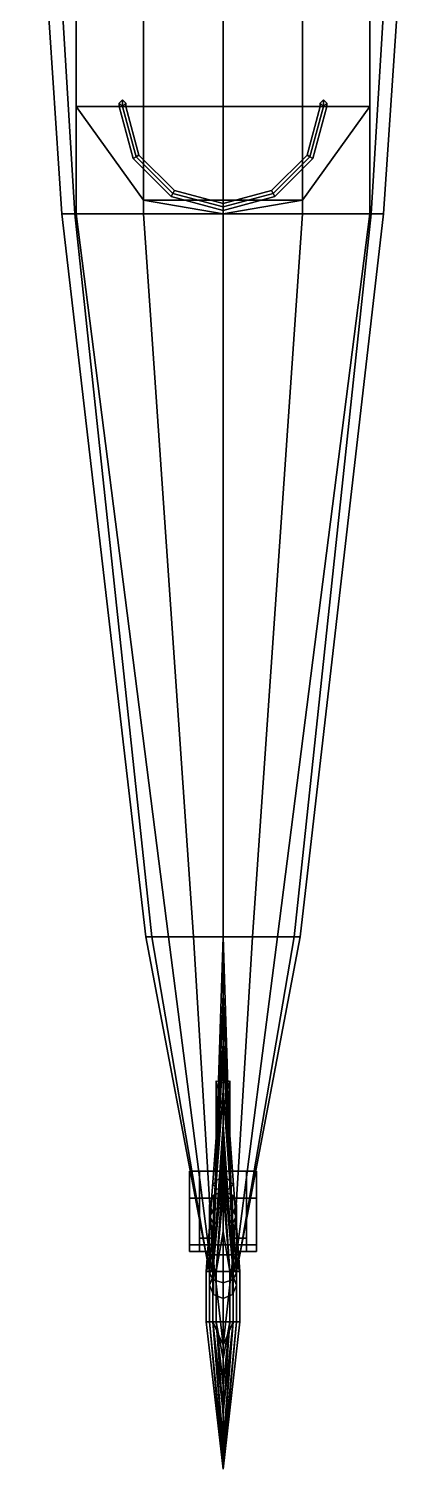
# Model space of a CAD drawing. Extents: x -1.65 to 1.65, y -4.49 to 4.29.
# Drawn here: x -0.58 to 0.58, y -4.49 to -0.188 of the extents above; entities that cross this region are included whole.
import ezdxf

# ---------------------------------------------------------------- set-up
doc = ezdxf.new("R2010")
doc.units = 0
doc.layers.get('0').update_dxf_attribs({"linetype": 'CONTINUOUS'})

msp = doc.modelspace()

# ---------------------------------------------------------------- linework, layer by layer
for points in [[(-0.58, 0.75, -0.02), (-0.5328, 0.75, -0.2573), (-0.4428, -0.74, -0.2073), (-0.481, -0.74, -0.02)], [(-0.5328, 0.75, 0.2373), (-0.58, 0.75, -0.02), (-0.481, -0.74, -0.02), (-0.4428, -0.74, 0.1773)], [(-0.5328, 0.75, -0.2573), (-0.4384, 0.75, -0.4584), (-0.4384, -0.74, -0.4084), (-0.4428, -0.74, -0.2073)], [(-0.4384, 0.75, 0.4384), (-0.5328, 0.75, 0.2373), (-0.4428, -0.74, 0.1773), (-0.4384, -0.74, 0.3784)], [(-0.4384, 0.75, -0.4584), (-0.2373, 0.75, -0.5928), (-0.2373, -0.74, -0.5428), (-0.4384, -0.74, -0.4084)], [(-0.2373, 0.75, -0.5928), (0, 0.75, -0.64), (0, -0.74, -0.59), (-0.2373, -0.74, -0.5428)], [(0, 0.75, -0.64), (0.2373, 0.75, -0.5928), (0.2373, -0.74, -0.5428), (0, -0.74, -0.59)], [(0.2373, 0.75, -0.5928), (0.4384, 0.75, -0.4584), (0.4384, -0.74, -0.4084), (0.2373, -0.74, -0.5428)], [(0.4384, 0.75, -0.4584), (0.5328, 0.75, -0.2573), (0.4428, -0.74, -0.2073), (0.4384, -0.74, -0.4084)], [(0.5328, 0.75, 0.2373), (0.4384, 0.75, 0.4384), (0.4384, -0.74, 0.3784), (0.4428, -0.74, 0.1773)], [(0.5328, 0.75, -0.2573), (0.58, 0.75, -0.02), (0.4795, -0.74, -0.02), (0.4428, -0.74, -0.2073)], [(0.58, 0.75, -0.02), (0.5328, 0.75, 0.2373), (0.4428, -0.74, 0.1773), (0.4795, -0.74, -0.02)], [(0.4384, -0.42, 0.3913), (0.4384, -0.1, 0.4042), (-0.4384, -0.1, 0.4042), (-0.4384, -0.42, 0.3913)], [(-0.2373, -0.7, 0.5144), (-0.4384, -0.42, 0.3913), (-0.4384, -0.74, 0.3784), (-0.2373, -0.74, 0.5128)], [(0.2373, -0.7, 0.5144), (0.4384, -0.42, 0.3913), (-0.4384, -0.42, 0.3913), (-0.2373, -0.7, 0.5144)], [(-0.31, -0.42, 0.52), (-0.3, -0.42, 0.53), (-0.3, -0.4, 0.53), (-0.31, -0.41, 0.52)], [(-0.3, -0.4, 0.39), (-0.31, -0.41, 0.39), (-0.31, -0.41, 0.52), (-0.3, -0.4, 0.53)], [(-0.3, -0.42, 0.51), (-0.31, -0.42, 0.52), (-0.31, -0.41, 0.52), (-0.3, -0.42, 0.51)], [(-0.31, -0.41, 0.39), (-0.3, -0.42, 0.39), (-0.3, -0.42, 0.51), (-0.31, -0.41, 0.52)], [(-0.2685, -0.575, 0.52), (-0.2598, -0.57, 0.53), (-0.3, -0.42, 0.53), (-0.31, -0.42, 0.52)], [(-0.2598, -0.57, 0.51), (-0.2685, -0.575, 0.52), (-0.31, -0.42, 0.52), (-0.3, -0.42, 0.51)], [(-0.3, -0.42, 0.53), (-0.29, -0.42, 0.52), (-0.29, -0.41, 0.52), (-0.3, -0.4, 0.53)], [(-0.29, -0.41, 0.39), (-0.3, -0.4, 0.39), (-0.3, -0.4, 0.53), (-0.29, -0.41, 0.52)], [(-0.29, -0.42, 0.52), (-0.3, -0.42, 0.51), (-0.3, -0.42, 0.51), (-0.29, -0.41, 0.52)], [(-0.3, -0.42, 0.39), (-0.29, -0.41, 0.39), (-0.29, -0.41, 0.52), (-0.3, -0.42, 0.51)], [(-0.2598, -0.57, 0.53), (-0.2511, -0.565, 0.52), (-0.29, -0.42, 0.52), (-0.3, -0.42, 0.53)], [(-0.2511, -0.565, 0.52), (-0.2598, -0.57, 0.51), (-0.3, -0.42, 0.51), (-0.29, -0.42, 0.52)], [(0.4384, -0.42, 0.3913), (0.2373, -0.7, 0.5144), (0.2373, -0.74, 0.5128), (0.4384, -0.74, 0.3784)], [(0.3, -0.42, 0.53), (0.29, -0.42, 0.52), (0.2511, -0.565, 0.52), (0.2598, -0.57, 0.53)], [(0.29, -0.42, 0.52), (0.3, -0.42, 0.51), (0.2598, -0.57, 0.51), (0.2511, -0.565, 0.52)], [(0.31, -0.42, 0.52), (0.3, -0.42, 0.53), (0.2598, -0.57, 0.53), (0.2685, -0.575, 0.52)], [(0.3, -0.42, 0.51), (0.31, -0.42, 0.52), (0.2685, -0.575, 0.52), (0.2598, -0.57, 0.51)], [(0.29, -0.42, 0.52), (0.3, -0.42, 0.53), (0.3, -0.4, 0.53), (0.29, -0.41, 0.52)], [(0.3, -0.4, 0.39), (0.29, -0.41, 0.39), (0.29, -0.41, 0.52), (0.3, -0.4, 0.53)], [(0.3, -0.42, 0.51), (0.29, -0.42, 0.52), (0.29, -0.41, 0.52), (0.3, -0.42, 0.51)], [(0.29, -0.41, 0.39), (0.3, -0.42, 0.39), (0.3, -0.42, 0.51), (0.29, -0.41, 0.52)], [(0.3, -0.42, 0.53), (0.31, -0.42, 0.52), (0.31, -0.41, 0.52), (0.3, -0.4, 0.53)], [(0.31, -0.41, 0.39), (0.3, -0.4, 0.39), (0.3, -0.4, 0.53), (0.31, -0.41, 0.52)], [(0.31, -0.42, 0.52), (0.3, -0.42, 0.51), (0.3, -0.42, 0.51), (0.31, -0.41, 0.52)], [(0.3, -0.42, 0.39), (0.31, -0.41, 0.39), (0.31, -0.41, 0.52), (0.3, -0.42, 0.51)], [(-0.155, -0.6885, 0.52), (-0.15, -0.6798, 0.53), (-0.2598, -0.57, 0.53), (-0.2685, -0.575, 0.52)], [(-0.15, -0.6798, 0.51), (-0.155, -0.6885, 0.52), (-0.2685, -0.575, 0.52), (-0.2598, -0.57, 0.51)], [(-0.15, -0.6798, 0.53), (-0.145, -0.6711, 0.52), (-0.2511, -0.565, 0.52), (-0.2598, -0.57, 0.53)], [(-0.145, -0.6711, 0.52), (-0.15, -0.6798, 0.51), (-0.2598, -0.57, 0.51), (-0.2511, -0.565, 0.52)], [(0.2598, -0.57, 0.53), (0.2511, -0.565, 0.52), (0.145, -0.6711, 0.52), (0.15, -0.6798, 0.53)], [(0.2511, -0.565, 0.52), (0.2598, -0.57, 0.51), (0.15, -0.6798, 0.51), (0.145, -0.6711, 0.52)], [(0.2685, -0.575, 0.52), (0.2598, -0.57, 0.53), (0.15, -0.6798, 0.53), (0.155, -0.6885, 0.52)], [(0.2598, -0.57, 0.51), (0.2685, -0.575, 0.52), (0.155, -0.6885, 0.52), (0.15, -0.6798, 0.51)], [(0, -0.73, 0.52), (0, -0.72, 0.53), (-0.15, -0.6798, 0.53), (-0.155, -0.6885, 0.52)], [(0, -0.72, 0.51), (0, -0.73, 0.52), (-0.155, -0.6885, 0.52), (-0.15, -0.6798, 0.51)], [(0, -0.72, 0.53), (0, -0.71, 0.52), (-0.145, -0.6711, 0.52), (-0.15, -0.6798, 0.53)], [(0, -0.71, 0.52), (0, -0.72, 0.51), (-0.15, -0.6798, 0.51), (-0.145, -0.6711, 0.52)], [(0.15, -0.6798, 0.53), (0.145, -0.6711, 0.52), (0, -0.71, 0.52), (0, -0.72, 0.53)], [(0.145, -0.6711, 0.52), (0.15, -0.6798, 0.51), (0, -0.72, 0.51), (0, -0.71, 0.52)], [(0.155, -0.6885, 0.52), (0.15, -0.6798, 0.53), (0, -0.72, 0.53), (0, -0.73, 0.52)], [(0.15, -0.6798, 0.51), (0.155, -0.6885, 0.52), (0, -0.73, 0.52), (0, -0.72, 0.51)], [(0, -0.74, 0.56), (-0.2373, -0.7, 0.5144), (-0.2373, -0.74, 0.5128), (0, -0.74, 0.56)], [(0, -0.74, 0.56), (0.2373, -0.7, 0.5144), (-0.2373, -0.7, 0.5144), (0, -0.74, 0.56)], [(0.2373, -0.7, 0.5144), (0, -0.74, 0.56), (0, -0.74, 0.56), (0.2373, -0.74, 0.5128)], [(-0.4428, -0.74, 0.1773), (-0.481, -0.74, -0.02), (-0.23, -2.9, -0.02), (-0.2125, -2.9, 0.14)], [(-0.481, -0.74, -0.02), (-0.4428, -0.74, -0.2073), (-0.2125, -2.9, -0.2), (-0.23, -2.9, -0.02)], [(-0.4428, -0.74, -0.2073), (-0.4384, -0.74, -0.4084), (-0.1626, -2.9, -0.3926), (-0.2125, -2.9, -0.2)], [(-0.4384, -0.74, 0.3784), (-0.4428, -0.74, 0.1773), (-0.2125, -2.9, 0.14), (-0.1626, -2.9, 0.3426)], [(-0.4384, -0.74, -0.4084), (-0.2373, -0.74, -0.5428), (-0.088, -2.9, -0.4425), (-0.1626, -2.9, -0.3926)], [(-0.2373, -0.74, 0.5128), (-0.4384, -0.74, 0.3784), (-0.1626, -2.9, 0.3426), (-0.088, -2.9, 0.3925)], [(-0.2373, -0.74, -0.5428), (0, -0.74, -0.59), (0, -2.9, -0.46), (-0.088, -2.9, -0.4425)], [(0, -0.74, 0.56), (-0.2373, -0.74, 0.5128), (-0.088, -2.9, 0.3925), (0, -2.9, 0.41)], [(0, -0.74, -0.59), (0.2373, -0.74, -0.5428), (0.088, -2.9, -0.4425), (0, -2.9, -0.46)], [(0.2373, -0.74, 0.5128), (0, -0.74, 0.56), (0, -2.9, 0.41), (0.088, -2.9, 0.3925)], [(0.2373, -0.74, -0.5428), (0.4384, -0.74, -0.4084), (0.1626, -2.9, -0.3926), (0.088, -2.9, -0.4425)], [(0.4384, -0.74, 0.3784), (0.2373, -0.74, 0.5128), (0.088, -2.9, 0.3925), (0.1626, -2.9, 0.3426)], [(0.4384, -0.74, -0.4084), (0.4428, -0.74, -0.2073), (0.2125, -2.9, -0.2), (0.1626, -2.9, -0.3926)], [(0.4428, -0.74, 0.1773), (0.4384, -0.74, 0.3784), (0.1626, -2.9, 0.3426), (0.2125, -2.9, 0.14)], [(0.4795, -0.74, -0.02), (0.4428, -0.74, 0.1773), (0.2125, -2.9, 0.14), (0.23, -2.9, -0.02)], [(0.4428, -0.74, -0.2073), (0.4795, -0.74, -0.02), (0.23, -2.9, -0.02), (0.2125, -2.9, -0.2)], [(-0.2125, -2.9, 0.14), (-0.23, -2.9, -0.02), (-0.05, -3.85, -0.02), (-0.05, -3.85, 0.1)], [(-0.23, -2.9, -0.02), (-0.2125, -2.9, -0.2), (-0.05, -3.85, -0.19), (-0.05, -3.85, -0.02)], [(-0.1626, -2.9, 0.3426), (-0.2125, -2.9, 0.14), (-0.05, -3.85, 0.1), (-0.04, -3.85, 0.28)], [(-0.2125, -2.9, -0.2), (-0.1626, -2.9, -0.3926), (-0.04, -3.85, -0.31), (-0.05, -3.85, -0.19)], [(-0.088, -2.9, 0.3925), (-0.1626, -2.9, 0.3426), (-0.04, -3.85, 0.28), (-0.03, -3.85, 0.33)], [(-0.1626, -2.9, -0.3926), (-0.088, -2.9, -0.4425), (-0.03, -3.85, -0.37), (-0.04, -3.85, -0.31)], [(0, -2.9, 0.41), (-0.088, -2.9, 0.3925), (-0.03, -3.85, 0.33), (0, -2.9, 0.41)], [(-0.088, -2.9, -0.4425), (0, -2.9, -0.46), (0, -3.85, -0.4), (-0.03, -3.85, -0.37)], [(0, -3.07, 0.45), (0, -2.9, 0.41), (-0.03, -3.85, 0.33), (0, -3.07, 0.45)], [(0.088, -2.9, 0.3925), (0, -2.9, 0.41), (0, -2.9, 0.41), (0.03, -3.85, 0.33)], [(0, -2.9, -0.46), (0.088, -2.9, -0.4425), (0.03, -3.85, -0.37), (0, -3.85, -0.4)], [(0.03, -3.85, 0.33), (0.03, -3.85, 0.33), (0, -2.9, 0.41), (0, -3.07, 0.45)], [(0.1626, -2.9, 0.3426), (0.088, -2.9, 0.3925), (0.03, -3.85, 0.33), (0.04, -3.85, 0.28)], [(0.088, -2.9, -0.4425), (0.1626, -2.9, -0.3926), (0.04, -3.85, -0.31), (0.03, -3.85, -0.37)], [(0.2125, -2.9, 0.14), (0.1626, -2.9, 0.3426), (0.04, -3.85, 0.28), (0.05, -3.85, 0.1)], [(0.1626, -2.9, -0.3926), (0.2125, -2.9, -0.2), (0.05, -3.85, -0.19), (0.04, -3.85, -0.31)], [(0.23, -2.9, -0.02), (0.2125, -2.9, 0.14), (0.05, -3.85, 0.1), (0.05, -3.85, -0.02)], [(0.2125, -2.9, -0.2), (0.23, -2.9, -0.02), (0.05, -3.85, -0.02), (0.05, -3.85, -0.19)], [(0, -3.22, 0.52), (0, -3.07, 0.45), (-0.03, -3.85, 0.33), (0, -3.22, 0.52)], [(0.03, -3.85, 0.33), (0.03, -3.85, 0.33), (0, -3.07, 0.45), (0, -3.22, 0.52)], [(0, -3.36, 0.64), (0, -3.22, 0.52), (-0.05, -3.9, 0.34), (-0.04, -3.9, 0.63)], [(0, -3.22, 0.52), (-0.03, -3.85, 0.33), (-0.05, -3.9, 0.34), (0, -3.22, 0.52)], [(0.04, -3.9, 0.63), (0.05, -3.9, 0.34), (0, -3.22, 0.52), (0, -3.36, 0.64)], [(0.05, -3.9, 0.34), (0.05, -3.9, 0.34), (0.03, -3.85, 0.33), (0, -3.22, 0.52)], [(0, -3.4144, -0.4275), (-0.02, -3.33, -0.41), (-0.02, -3.6, -0.53), (0, -3.6, -0.51)], [(-0.02, -3.33, -0.41), (0, -3.3356, -0.4325), (0, -3.6, -0.55), (-0.02, -3.6, -0.53)], [(0.02, -3.33, -0.41), (0, -3.4144, -0.4275), (0, -3.6, -0.51), (0.02, -3.6, -0.53)], [(0, -3.3356, -0.4325), (0.02, -3.33, -0.41), (0.02, -3.6, -0.53), (0, -3.6, -0.55)], [(0, -3.46, 0.77), (0, -3.36, 0.64), (-0.04, -3.9, 0.63), (-0.03, -3.9, 0.83)], [(0.03, -3.9, 0.83), (0.04, -3.9, 0.63), (0, -3.36, 0.64), (0, -3.46, 0.77)], [(0, -3.53, 0.9), (0, -3.46, 0.77), (-0.03, -3.9, 0.83)], [(0.03, -3.9, 0.83), (0.03, -3.9, 0.83), (0, -3.46, 0.77), (0, -3.53, 0.9)], [(0, -3.57, 1.03), (0, -3.53, 0.9), (-0.03, -3.9, 0.83)], [(0, -3.6, 1.1), (0, -3.57, 1.03), (-0.03, -3.9, 0.83), (-0.02, -3.9, 1.1)], [(0.03, -3.9, 0.83), (0.03, -3.9, 0.83), (0, -3.53, 0.9), (0, -3.57, 1.03)], [(0.02, -3.9, 1.1), (0.03, -3.9, 0.83), (0, -3.57, 1.03), (0, -3.6, 1.1)], [(-0.1, -3.6, -0.55), (-0.1, -3.68, -0.53), (-0.1, -3.68, -0.51), (-0.1, -3.6, -0.51)], [(0.1, -3.6, -0.51), (0.1, -3.6, -0.55), (-0.1, -3.6, -0.55), (-0.1, -3.6, -0.51)], [(-0.1, -3.6, -0.51), (-0.1, -3.68, -0.51), (0.1, -3.68, -0.51), (0.1, -3.6, -0.51)], [(-0.07, -3.6, -0.55), (-0.07, -3.82, -0.65), (-0.1, -3.82, -0.65), (-0.1, -3.6, -0.55)], [(-0.1, -3.82, -0.65), (-0.1, -3.82, -0.61), (-0.1, -3.68, -0.53), (-0.1, -3.6, -0.55)], [(0.07, -3.6, -0.55), (0.07, -3.68, -0.53), (-0.07, -3.68, -0.53), (-0.07, -3.6, -0.55)], [(-0.07, -3.68, -0.53), (-0.07, -3.82, -0.61), (-0.07, -3.82, -0.65), (-0.07, -3.6, -0.55)], [(0, -3.61, -0.51), (-0.03, -3.64, -0.51), (-0.03, -3.64, -0.38), (0, -3.61, -0.41)], [(0, -3.6, 1.1), (-0.02, -3.9, 1.1), (-0.02, -3.9, 1.1), (0, -3.66, 1.2)], [(0, -3.66, 1.2), (0.02, -3.9, 1.1), (0.02, -3.9, 1.1), (0, -3.6, 1.1)], [(0.03, -3.64, -0.51), (0, -3.61, -0.51), (0, -3.61, -0.41), (0.03, -3.64, -0.38)], [(0.07, -3.82, -0.65), (0.07, -3.82, -0.61), (0.07, -3.68, -0.53), (0.07, -3.6, -0.55)], [(0.1, -3.6, -0.55), (0.1, -3.82, -0.65), (0.07, -3.82, -0.65), (0.07, -3.6, -0.55)], [(0.1, -3.68, -0.51), (0.1, -3.68, -0.53), (0.1, -3.6, -0.55), (0.1, -3.6, -0.51)], [(0.1, -3.68, -0.53), (0.1, -3.82, -0.61), (0.1, -3.82, -0.65), (0.1, -3.6, -0.55)], [(-0.03, -3.64, -0.51), (0, -3.67, -0.51), (0, -3.67, -0.41), (-0.03, -3.64, -0.38)], [(0, -3.67, -0.51), (0.03, -3.64, -0.51), (0.03, -3.64, -0.38), (0, -3.67, -0.41)], [(-0.1, -3.68, -0.51), (-0.1, -3.68, -0.53), (0.1, -3.68, -0.53), (0.1, -3.68, -0.51)], [(-0.1, -3.68, -0.53), (-0.1, -3.82, -0.61), (-0.07, -3.82, -0.61), (-0.07, -3.68, -0.53)], [(-0.0283, -3.7151, -0.7349), (-0.04, -3.7351, -0.7149), (-0.04, -3.7, -0.63), (-0.0283, -3.6717, -0.63)], [(-0.0283, -3.6717, -0.63), (-0.04, -3.7, -0.63), (-0.04, -3.7351, -0.5451), (-0.0283, -3.7151, -0.5251)], [(0, -3.7069, -0.7431), (-0.0283, -3.7151, -0.7349), (-0.0283, -3.6717, -0.63), (0, -3.66, -0.63)], [(0, -3.66, -0.63), (-0.0283, -3.6717, -0.63), (-0.0283, -3.7151, -0.5251), (0, -3.7069, -0.5169)], [(0, -3.66, 1.2), (-0.02, -3.9, 1.1), (-0.02, -3.9, 1.1), (0, -3.78, 1.29)], [(0, -3.78, 1.29), (0.02, -3.9, 1.1), (0.02, -3.9, 1.1), (0, -3.66, 1.2)], [(0.0283, -3.7151, -0.7349), (0, -3.7069, -0.7431), (0, -3.66, -0.63), (0.0283, -3.6717, -0.63)], [(0.0283, -3.6717, -0.63), (0, -3.66, -0.63), (0, -3.7069, -0.5169), (0.0283, -3.7151, -0.5251)], [(0.04, -3.7351, -0.7149), (0.0283, -3.7151, -0.7349), (0.0283, -3.6717, -0.63), (0.04, -3.7, -0.63)], [(0.04, -3.7, -0.63), (0.0283, -3.6717, -0.63), (0.0283, -3.7151, -0.5251), (0.04, -3.7351, -0.5451)], [(0.07, -3.68, -0.53), (0.07, -3.82, -0.61), (0.1, -3.82, -0.61), (0.1, -3.68, -0.53)], [(-0.04, -3.7351, -0.7149), (-0.0283, -3.7551, -0.6949), (-0.0283, -3.7283, -0.63), (-0.04, -3.7, -0.63)], [(-0.04, -3.7, -0.63), (-0.0283, -3.7283, -0.63), (-0.0283, -3.7551, -0.5651), (-0.04, -3.7351, -0.5451)], [(-0.0283, -3.82, -0.7783), (-0.04, -3.82, -0.75), (-0.04, -3.7351, -0.7149), (-0.0283, -3.7151, -0.7349)], [(-0.0283, -3.7151, -0.5251), (-0.04, -3.7351, -0.5451), (-0.04, -3.82, -0.51), (-0.0283, -3.82, -0.4817)], [(-0.04, -3.82, -0.75), (-0.0283, -3.82, -0.7217), (-0.0283, -3.7551, -0.6949), (-0.04, -3.7351, -0.7149)], [(-0.04, -3.7351, -0.5451), (-0.0283, -3.7551, -0.5651), (-0.0283, -3.82, -0.5383), (-0.04, -3.82, -0.51)], [(0, -3.82, -0.79), (-0.0283, -3.82, -0.7783), (-0.0283, -3.7151, -0.7349), (0, -3.7069, -0.7431)], [(0, -3.7069, -0.5169), (-0.0283, -3.7151, -0.5251), (-0.0283, -3.82, -0.4817), (0, -3.82, -0.47)], [(-0.0283, -3.82, -0.7217), (-0.0283, -3.8849, -0.6949), (-0.0283, -3.7283, -0.63), (-0.0283, -3.7551, -0.6949)], [(-0.0283, -3.8849, -0.6949), (-0.0283, -3.9117, -0.63), (-0.0283, -3.7551, -0.5651), (-0.0283, -3.7283, -0.63)], [(0.0283, -3.82, -0.7783), (0, -3.82, -0.79), (0, -3.7069, -0.7431), (0.0283, -3.7151, -0.7349)], [(0.0283, -3.7151, -0.5251), (0, -3.7069, -0.5169), (0, -3.82, -0.47), (0.0283, -3.82, -0.4817)], [(0.0283, -3.7551, -0.6949), (0.04, -3.7351, -0.7149), (0.04, -3.7, -0.63), (0.0283, -3.7283, -0.63)], [(0.0283, -3.7283, -0.63), (0.04, -3.7, -0.63), (0.04, -3.7351, -0.5451), (0.0283, -3.7551, -0.5651)], [(0.04, -3.82, -0.75), (0.0283, -3.82, -0.7783), (0.0283, -3.7151, -0.7349), (0.04, -3.7351, -0.7149)], [(0.04, -3.7351, -0.5451), (0.0283, -3.7151, -0.5251), (0.0283, -3.82, -0.4817), (0.04, -3.82, -0.51)], [(0.0283, -3.8849, -0.6949), (0.0283, -3.82, -0.7217), (0.0283, -3.7551, -0.6949), (0.0283, -3.7283, -0.63)], [(0.0283, -3.9117, -0.63), (0.0283, -3.8849, -0.6949), (0.0283, -3.7283, -0.63), (0.0283, -3.7551, -0.5651)], [(0.0283, -3.82, -0.7217), (0.04, -3.82, -0.75), (0.04, -3.7351, -0.7149), (0.0283, -3.7551, -0.6949)], [(0.0283, -3.7551, -0.5651), (0.04, -3.7351, -0.5451), (0.04, -3.82, -0.51), (0.0283, -3.82, -0.5383)], [(-0.0283, -3.9117, -0.63), (-0.0283, -3.8849, -0.5651), (-0.0283, -3.82, -0.5383), (-0.0283, -3.7551, -0.5651)], [(0, -3.78, 1.29), (-0.02, -3.9, 1.1), (-0.02, -3.9, 1.1), (0, -3.9, 1.32)], [(0, -3.9, 1.32), (0.02, -3.9, 1.1), (0.02, -3.9, 1.1), (0, -3.78, 1.29)], [(0.0283, -3.8849, -0.5651), (0.0283, -3.9117, -0.63), (0.0283, -3.7551, -0.5651), (0.0283, -3.82, -0.5383)], [(-0.1, -3.82, -0.61), (-0.1, -3.84, -0.61), (-0.07, -3.84, -0.61), (-0.07, -3.82, -0.61)], [(-0.07, -3.82, -0.65), (-0.07, -3.84, -0.65), (-0.1, -3.84, -0.65), (-0.1, -3.82, -0.65)], [(-0.1, -3.84, -0.65), (-0.1, -3.84, -0.61), (-0.1, -3.82, -0.61), (-0.1, -3.82, -0.65)], [(-0.03, -3.82, -0.61), (-0.03, -3.8, -0.63), (-0.07, -3.8, -0.63), (-0.07, -3.82, -0.61)], [(-0.03, -3.8, -0.63), (-0.03, -3.82, -0.65), (-0.07, -3.82, -0.65), (-0.07, -3.8, -0.63)], [(-0.03, -3.84, -0.63), (-0.03, -3.82, -0.61), (-0.07, -3.82, -0.61), (-0.07, -3.84, -0.63)], [(-0.03, -3.82, -0.65), (-0.03, -3.84, -0.63), (-0.07, -3.84, -0.63), (-0.07, -3.82, -0.65)], [(-0.07, -3.82, -0.61), (-0.07, -3.84, -0.61), (-0.07, -3.84, -0.65), (-0.07, -3.82, -0.65)], [(-0.04, -3.9049, -0.7149), (-0.0283, -3.8849, -0.6949), (-0.0283, -3.82, -0.7217), (-0.04, -3.82, -0.75)], [(-0.0283, -3.9249, -0.7349), (-0.04, -3.9049, -0.7149), (-0.04, -3.82, -0.75), (-0.0283, -3.82, -0.7783)], [(-0.04, -3.82, -0.51), (-0.0283, -3.82, -0.5383), (-0.0283, -3.8849, -0.5651), (-0.04, -3.9049, -0.5451)], [(-0.0283, -3.82, -0.4817), (-0.04, -3.82, -0.51), (-0.04, -3.9049, -0.5451), (-0.0283, -3.9249, -0.5251)], [(0, -3.9331, -0.7431), (-0.0283, -3.9249, -0.7349), (-0.0283, -3.82, -0.7783), (0, -3.82, -0.79)], [(0, -3.82, -0.47), (-0.0283, -3.82, -0.4817), (-0.0283, -3.9249, -0.5251), (0, -3.9331, -0.5169)], [(0.0283, -3.9249, -0.7349), (0, -3.9331, -0.7431), (0, -3.82, -0.79), (0.0283, -3.82, -0.7783)], [(0.0283, -3.82, -0.4817), (0, -3.82, -0.47), (0, -3.9331, -0.5169), (0.0283, -3.9249, -0.5251)], [(0.0283, -3.8849, -0.6949), (0.04, -3.9049, -0.7149), (0.04, -3.82, -0.75), (0.0283, -3.82, -0.7217)], [(0.04, -3.9049, -0.7149), (0.0283, -3.9249, -0.7349), (0.0283, -3.82, -0.7783), (0.04, -3.82, -0.75)], [(0.0283, -3.82, -0.5383), (0.04, -3.82, -0.51), (0.04, -3.9049, -0.5451), (0.0283, -3.8849, -0.5651)], [(0.04, -3.82, -0.51), (0.0283, -3.82, -0.4817), (0.0283, -3.9249, -0.5251), (0.04, -3.9049, -0.5451)], [(0.07, -3.82, -0.61), (0.07, -3.8, -0.63), (0.03, -3.8, -0.63), (0.03, -3.82, -0.61)], [(0.07, -3.8, -0.63), (0.07, -3.82, -0.65), (0.03, -3.82, -0.65), (0.03, -3.8, -0.63)], [(0.07, -3.84, -0.63), (0.07, -3.82, -0.61), (0.03, -3.82, -0.61), (0.03, -3.84, -0.63)], [(0.07, -3.82, -0.65), (0.07, -3.84, -0.63), (0.03, -3.84, -0.63), (0.03, -3.82, -0.65)], [(0.07, -3.82, -0.61), (0.07, -3.84, -0.61), (0.1, -3.84, -0.61), (0.1, -3.82, -0.61)], [(0.1, -3.82, -0.65), (0.1, -3.84, -0.65), (0.07, -3.84, -0.65), (0.07, -3.82, -0.65)], [(0.07, -3.84, -0.65), (0.07, -3.84, -0.61), (0.07, -3.82, -0.61), (0.07, -3.82, -0.65)], [(0.1, -3.82, -0.61), (0.1, -3.84, -0.61), (0.1, -3.84, -0.65), (0.1, -3.82, -0.65)], [(-0.07, -3.84, -0.65), (-0.07, -3.84, -0.61), (-0.1, -3.84, -0.61), (-0.1, -3.84, -0.65)], [(-0.05, -3.85, -0.19), (-0.04, -3.85, -0.31), (-0.04, -3.85, -0.31), (-0.03, -3.9, -0.12)], [(-0.05, -3.85, -0.02), (-0.05, -3.85, -0.19), (-0.03, -3.9, -0.12), (-0.04, -3.9, 0.07)], [(-0.04, -3.85, 0.28), (-0.05, -3.85, 0.1), (-0.04, -3.9, 0.07)], [(-0.04, -3.85, 0.28), (-0.04, -3.9, 0.07), (-0.05, -3.9, 0.34)], [(-0.03, -3.85, 0.33), (-0.04, -3.85, 0.28), (-0.05, -3.9, 0.34)], [(-0.04, -3.85, -0.31), (-0.03, -3.85, -0.37), (-0.03, -3.85, -0.37), (-0.03, -3.9, -0.12)], [(-0.03, -3.9, -0.12), (-0.03, -3.85, -0.37), (-0.03, -3.85, -0.37), (-0.03, -4.05, -0.12)], [(-0.03, -4.05, -0.12), (-0.03, -4.05, -0.12), (-0.03, -3.85, -0.37), (0, -4.12, -0.36)], [(-0.03, -3.85, -0.37), (-0.03, -3.85, -0.37), (0, -3.85, -0.4), (0, -4.12, -0.36)], [(0, -4.12, -0.36), (0.03, -3.85, -0.37), (0.03, -4.05, -0.12)], [(0, -4.12, -0.36), (0, -3.85, -0.4), (0.03, -3.85, -0.37)], [(0.03, -4.05, -0.12), (0.03, -3.85, -0.37), (0.03, -3.85, -0.37), (0.03, -3.9, -0.12)], [(0.03, -3.9, -0.12), (0.03, -3.85, -0.37), (0.03, -3.85, -0.37), (0.04, -3.85, -0.31)], [(0.03, -3.9, -0.12), (0.04, -3.85, -0.31), (0.04, -3.85, -0.31), (0.05, -3.85, -0.19)], [(0.04, -3.9, 0.07), (0.03, -3.9, -0.12), (0.05, -3.85, -0.19), (0.05, -3.85, -0.02)], [(0.05, -3.9, 0.34), (0.05, -3.9, 0.34), (0.04, -3.85, 0.28), (0.03, -3.85, 0.33)], [(0.04, -3.9, 0.07), (0.04, -3.9, 0.07), (0.05, -3.85, -0.02), (0.05, -3.85, 0.1)], [(0.04, -3.9, 0.07), (0.04, -3.9, 0.07), (0.05, -3.85, 0.1), (0.04, -3.85, 0.28)], [(0.05, -3.9, 0.34), (0.05, -3.9, 0.34), (0.04, -3.9, 0.07), (0.04, -3.85, 0.28)], [(0.1, -3.84, -0.65), (0.1, -3.84, -0.61), (0.07, -3.84, -0.61), (0.07, -3.84, -0.65)], [(-0.04, -3.9, 0.63), (-0.05, -3.9, 0.34), (-0.05, -4.05, 0.34), (-0.04, -4.05, 0.63)], [(-0.05, -3.9, 0.34), (-0.04, -3.9, 0.07), (-0.04, -4.05, 0.07), (-0.05, -4.05, 0.34)], [(-0.04, -3.94, -0.63), (-0.0283, -3.9117, -0.63), (-0.0283, -3.8849, -0.6949), (-0.04, -3.9049, -0.7149)], [(-0.04, -3.9049, -0.5451), (-0.0283, -3.8849, -0.5651), (-0.0283, -3.9117, -0.63), (-0.04, -3.94, -0.63)], [(-0.03, -3.9, 0.83), (-0.04, -3.9, 0.63), (-0.04, -4.05, 0.63), (-0.03, -4.05, 0.83)], [(-0.04, -3.9, 0.07), (-0.03, -3.9, -0.12), (-0.03, -4.05, -0.12), (-0.04, -4.05, 0.07)], [(-0.0283, -3.9683, -0.63), (-0.04, -3.94, -0.63), (-0.04, -3.9049, -0.7149), (-0.0283, -3.9249, -0.7349)], [(-0.0283, -3.9249, -0.5251), (-0.04, -3.9049, -0.5451), (-0.04, -3.94, -0.63), (-0.0283, -3.9683, -0.63)], [(-0.02, -3.9, 1.1), (-0.03, -3.9, 0.83), (-0.03, -4.05, 0.83), (-0.02, -4.05, 1.1)], [(0, -3.9, 1.32), (-0.02, -3.9, 1.1), (-0.02, -4.05, 1.1), (0, -4.05, 1.32)], [(0, -4.05, 1.32), (0.02, -4.05, 1.1), (0.02, -3.9, 1.1), (0, -3.9, 1.32)], [(0.02, -4.05, 1.1), (0.03, -4.05, 0.83), (0.03, -3.9, 0.83), (0.02, -3.9, 1.1)], [(0.0283, -3.9117, -0.63), (0.04, -3.94, -0.63), (0.04, -3.9049, -0.7149), (0.0283, -3.8849, -0.6949)], [(0.0283, -3.8849, -0.5651), (0.04, -3.9049, -0.5451), (0.04, -3.94, -0.63), (0.0283, -3.9117, -0.63)], [(0.04, -3.94, -0.63), (0.0283, -3.9683, -0.63), (0.0283, -3.9249, -0.7349), (0.04, -3.9049, -0.7149)], [(0.04, -3.9049, -0.5451), (0.0283, -3.9249, -0.5251), (0.0283, -3.9683, -0.63), (0.04, -3.94, -0.63)], [(0.03, -4.05, 0.83), (0.04, -4.05, 0.63), (0.04, -3.9, 0.63), (0.03, -3.9, 0.83)], [(0.04, -4.05, 0.07), (0.03, -4.05, -0.12), (0.03, -3.9, -0.12), (0.04, -3.9, 0.07)], [(0.04, -4.05, 0.63), (0.05, -4.05, 0.34), (0.05, -3.9, 0.34), (0.04, -3.9, 0.63)], [(0.05, -4.05, 0.34), (0.04, -4.05, 0.07), (0.04, -3.9, 0.07), (0.05, -3.9, 0.34)], [(0, -3.98, -0.63), (-0.0283, -3.9683, -0.63), (-0.0283, -3.9249, -0.7349), (0, -3.9331, -0.7431)], [(0, -3.9331, -0.5169), (-0.0283, -3.9249, -0.5251), (-0.0283, -3.9683, -0.63), (0, -3.98, -0.63)], [(0.0283, -3.9683, -0.63), (0, -3.98, -0.63), (0, -3.9331, -0.7431), (0.0283, -3.9249, -0.7349)], [(0.0283, -3.9249, -0.5251), (0, -3.9331, -0.5169), (0, -3.98, -0.63), (0.0283, -3.9683, -0.63)], [(-0.05, -4.05, 0.34), (-0.04, -4.05, 0.07), (0, -4.49, 0.07), (0, -4.49, 0.34)], [(-0.04, -4.05, 0.63), (-0.05, -4.05, 0.34), (0, -4.49, 0.34), (0, -4.46, 0.64)], [(-0.03, -4.05, 0.83), (-0.04, -4.05, 0.63), (0, -4.46, 0.64), (0, -4.41, 0.9)], [(-0.04, -4.05, 0.07), (-0.03, -4.05, -0.12), (0, -4.44, -0.11), (0, -4.49, 0.07)], [(-0.02, -4.05, 1.1), (-0.03, -4.05, 0.83), (0, -4.41, 0.9), (0, -4.33, 1.1)], [(-0.03, -4.05, -0.12), (-0.03, -4.05, -0.12), (0, -4.32, -0.26), (0, -4.44, -0.11)], [(-0.03, -4.05, -0.12), (-0.03, -4.05, -0.12), (0, -4.12, -0.36), (0, -4.32, -0.26)], [(-0.02, -4.05, 1.1), (-0.02, -4.05, 1.1), (0, -4.33, 1.1), (0, -4.24, 1.23)], [(-0.02, -4.05, 1.1), (-0.02, -4.05, 1.1), (0, -4.24, 1.23), (0, -4.16, 1.29)], [(-0.02, -4.05, 1.1), (-0.02, -4.05, 1.1), (0, -4.16, 1.29), (0, -4.05, 1.32)], [(0, -4.49, 0.34), (0, -4.49, 0.07), (0.04, -4.05, 0.07), (0.05, -4.05, 0.34)], [(0, -4.46, 0.64), (0, -4.49, 0.34), (0.05, -4.05, 0.34), (0.04, -4.05, 0.63)], [(0, -4.41, 0.9), (0, -4.46, 0.64), (0.04, -4.05, 0.63), (0.03, -4.05, 0.83)], [(0, -4.33, 1.1), (0, -4.41, 0.9), (0.03, -4.05, 0.83), (0.02, -4.05, 1.1)], [(0, -4.24, 1.23), (0, -4.33, 1.1), (0.02, -4.05, 1.1)], [(0, -4.16, 1.29), (0, -4.24, 1.23), (0.02, -4.05, 1.1)], [(0, -4.05, 1.32), (0, -4.16, 1.29), (0.02, -4.05, 1.1)], [(0, -4.49, 0.07), (0, -4.44, -0.11), (0.03, -4.05, -0.12), (0.04, -4.05, 0.07)], [(0, -4.44, -0.11), (0, -4.32, -0.26), (0.03, -4.05, -0.12)], [(0, -4.32, -0.26), (0, -4.12, -0.36), (0.03, -4.05, -0.12)]]:
    msp.add_3dface(points)

doc.saveas('drawing.dxf')
